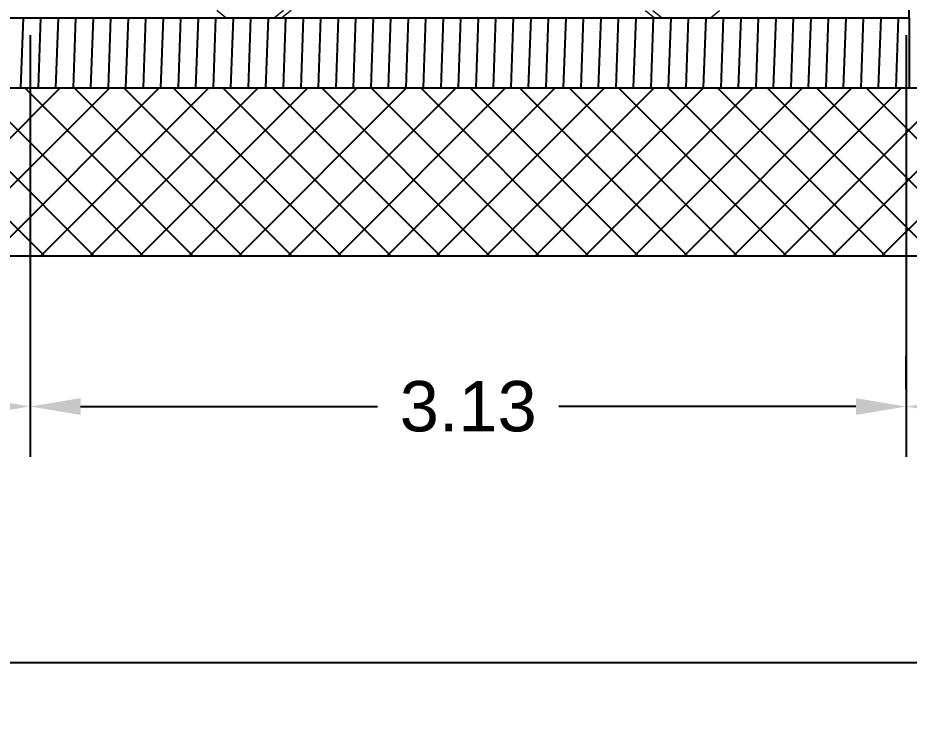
# Model space of a CAD drawing. Header units: metres. Extents: x 668617 to 675126, y 2286318 to 2293677.
# Drawn here: x 672279.919 to 672283.104, y 2287820.062 to 2287822.547 of the extents above; entities that cross this region are included whole.
import ezdxf

# ---------------------------------------------------------------- set-up
doc = ezdxf.new("R2010")
doc.units = ezdxf.units.M
doc.header["$MEASUREMENT"] = 0
doc.layers.add('29-AMBIENTACION', color=252, linetype='Continuous', lineweight=0)
doc.layers.add('DMTG_SECCIONES_VIALES', color=250, linetype='Continuous')
doc.styles.get("Standard").update_dxf_attribs({"font": 'arial.ttf'})
doc.dimstyles.get("Standard").update_dxf_attribs({"dimtxt": 0.18, "dimasz": 0.18, "dimexe": 0.18, "dimexo": 0.0625, "dimgap": 0.09, "dimtad": 0, "dimtih": 1, "dimtoh": 1, "dimdec": 4, "dimzin": 0, "dimdsep": 46, "dimtxsty": 'Standard', "dimcen": 0.09, "dimadec": 0, "dimazin": 0, "dimtfac": 1, "dimtdec": 4, "dimtofl": 0, "dimtmove": 0, "dimatfit": 3, "dimfxl": 1, "dimtolj": 1, "dimtzin": 0, "dimarcsym": 0})

# ---------------------------------------------------------------- blocks, each defined once
blk = doc.blocks.new('*D410')
at = {"layer": 'Defpoints', "color": 0, "transparency": 16777216}
for p in [(672276.8335, 2287822.5467), (672279.9635, 2287822.5467), (672279.9635, 2287821.1582)]:
    blk.add_point(p, dxfattribs=at)
at = {"layer": 'DMTG_SECCIONES_VIALES', "color": 0, "lineweight": -2, "transparency": 16777216}
for p, q in [((672276.8335, 2287822.4842), (672276.8335, 2287820.9782)), ((672279.9635, 2287822.4842), (672279.9635, 2287820.9782)), ((672277.0135, 2287821.1582), (672278.0748, 2287821.1582)), ((672279.7835, 2287821.1582), (672278.7223, 2287821.1582))]:
    blk.add_line(p, q, dxfattribs=at)
at = {"layer": 'DMTG_SECCIONES_VIALES', "color": 0, "transparency": 16777216}
for points in [[(672277.0135, 2287821.1882), (672277.0135, 2287821.1282), (672276.8335, 2287821.1582)], [(672279.7835, 2287821.1882), (672279.7835, 2287821.1282), (672279.9635, 2287821.1582)]]:
    blk.add_solid(points, dxfattribs=at)
at = {"layer": 'DMTG_SECCIONES_VIALES', "color": 0, "transparency": 16777216, "insert": (672278.3985, 2287821.1582), "char_height": 0.18, "attachment_point": 5}
blk.add_mtext('\\A1;3.13', dxfattribs=at)
blk = doc.blocks.new('*D411')
at = {"layer": 'Defpoints', "color": 0, "transparency": 16777216}
for p in [(672279.9635, 2287822.5467), (672283.0935, 2287822.5467), (672283.0935, 2287821.1577)]:
    blk.add_point(p, dxfattribs=at)
at = {"layer": 'DMTG_SECCIONES_VIALES', "color": 0, "lineweight": -2, "transparency": 16777216}
for p, q in [((672279.9635, 2287822.4842), (672279.9635, 2287820.9777)), ((672283.0935, 2287822.4842), (672283.0935, 2287820.9777)), ((672280.1435, 2287821.1577), (672281.2048, 2287821.1577)), ((672282.9135, 2287821.1577), (672281.8523, 2287821.1577))]:
    blk.add_line(p, q, dxfattribs=at)
at = {"layer": 'DMTG_SECCIONES_VIALES', "color": 0, "transparency": 16777216}
for points in [[(672280.1435, 2287821.1877), (672280.1435, 2287821.1277), (672279.9635, 2287821.1577)], [(672282.9135, 2287821.1877), (672282.9135, 2287821.1277), (672283.0935, 2287821.1577)]]:
    blk.add_solid(points, dxfattribs=at)
at = {"layer": 'DMTG_SECCIONES_VIALES', "color": 0, "transparency": 16777216, "insert": (672281.5285, 2287821.1577), "char_height": 0.18, "attachment_point": 5}
blk.add_mtext('\\A1;3.13', dxfattribs=at)
blk = doc.blocks.new('A$C1159671A')
at = {"layer": '29-AMBIENTACION'}
for p, q in [((0.0707, 0), (0.0382, 0.0258)), ((0.2762, 0.0258), (0.2437, 0)), ((0.3032, 0.0258), (0.2707, 0)), ((1.5692, 0.0258), (1.6016, 0)), ((1.5962, 0.0258), (1.6286, 0)), ((1.8017, 0), (1.8341, 0.0258)), ((0.2437, 0), (0.0707, 0)), ((0.2707, 0), (0.2437, 0)), ((1.6016, 0), (1.6286, 0)), ((1.6286, 0), (1.8017, 0))]:
    blk.add_line(p, q, dxfattribs=at)
blk = doc.blocks.new('*D404')
at = {"layer": 'Defpoints', "color": 0, "transparency": 16777216}
for p in [(672283.0935, 2287821.1577), (672286.98, 2287821.1577), (672286.98, 2287821.1577)]:
    blk.add_point(p, dxfattribs=at)
at = {"layer": 'DMTG_SECCIONES_VIALES', "color": 0, "lineweight": -2, "transparency": 16777216}
for p, q in [((672283.0935, 2287821.2202), (672283.0935, 2287821.3377)), ((672286.98, 2287821.2202), (672286.98, 2287821.3377)), ((672283.2735, 2287821.1577), (672284.3391, 2287821.1577)), ((672286.8, 2287821.1577), (672285.7344, 2287821.1577))]:
    blk.add_line(p, q, dxfattribs=at)
at = {"layer": 'DMTG_SECCIONES_VIALES', "color": 0, "transparency": 16777216}
for points in [[(672283.2735, 2287821.1877), (672283.2735, 2287821.1277), (672283.0935, 2287821.1577)], [(672286.8, 2287821.1877), (672286.8, 2287821.1277), (672286.98, 2287821.1577)]]:
    blk.add_solid(points, dxfattribs=at)
at = {"layer": 'DMTG_SECCIONES_VIALES', "color": 0, "transparency": 16777216, "insert": (672285.0368, 2287821.1577), "char_height": 0.18, "attachment_point": 5}
blk.add_mtext('\\A1;VARIABLE', dxfattribs=at)
blk = doc.blocks.new('_ArchTick')
at = {"color": 0, "linetype": 'ByBlock', "const_width": 0.15}
blk.add_lwpolyline([(-0.5, -0.5), (0.5, 0.5)], dxfattribs=at)
blk = doc.blocks.new('*D402')
at = {"layer": 'Defpoints', "color": 0, "transparency": 16777216}
for p in [(672246.3035, 2287822.7967), (672286.8035, 2287822.7967), (672286.8035, 2287820.242)]:
    blk.add_point(p, dxfattribs=at)
at = {"layer": 'DMTG_SECCIONES_VIALES', "color": 0, "lineweight": -2, "transparency": 16777216}
for p, q in [((672246.3035, 2287822.7342), (672246.3035, 2287820.062)), ((672286.8035, 2287822.7342), (672286.8035, 2287820.062)), ((672246.3035, 2287820.242), (672266.1565, 2287820.242)), ((672286.8035, 2287820.242), (672266.9506, 2287820.242))]:
    blk.add_line(p, q, dxfattribs=at)
at = {"layer": 'DMTG_SECCIONES_VIALES', "color": 0, "lineweight": -2, "transparency": 16777216, "xscale": 0.18, "yscale": 0.18, "zscale": 0.18, "rotation": 180}
blk.add_blockref('_ArchTick', (672246.3035, 2287820.242), dxfattribs=at)
at = {"layer": 'DMTG_SECCIONES_VIALES', "color": 0, "lineweight": -2, "transparency": 16777216, "xscale": 0.18, "yscale": 0.18, "zscale": 0.18}
blk.add_blockref('_ArchTick', (672286.8035, 2287820.242), dxfattribs=at)
at = {"layer": 'DMTG_SECCIONES_VIALES', "color": 0, "transparency": 16777216, "insert": (672266.5535, 2287820.242), "char_height": 0.18, "attachment_point": 5}
blk.add_mtext('\\A1;40.50', dxfattribs=at)

msp = doc.modelspace()

# ---------------------------------------------------------------- hatches: boundary and pattern name
at = {"layer": 'DMTG_SECCIONES_VIALES', "true_color": 0x000000}
h = msp.add_hatch(dxfattribs=at)
h.set_pattern_fill('ANSI31', color=18, scale=0.5, angle=43)
h.set_pattern_definition([(88, (671855.920446, 2287752.40659), (-0.062461927, 0.0021812185), [])])
h.paths.add_polyline_path([(672250.00355, 2287822.54673), (672250.00355, 2287822.29673), (672259.70355, 2287822.29673), (672259.70355, 2287822.54673)])
h.paths.add_polyline_path([(672283.10355, 2287822.29673), (672283.10355, 2287822.54673), (672273.70355, 2287822.54673), (672273.70355, 2287822.29673)])

# ---------------------------------------------------------------- linework, layer by layer
at = {"layer": 'DMTG_SECCIONES_VIALES'}
for p, q in [((672283.10355, 2287822.54673), (672283.10355, 2287822.79673)), ((672273.70355, 2287822.54673), (672283.10355, 2287822.54673)), ((672273.45355, 2287822.29673), (672283.35355, 2287822.29673)), ((672272.85355, 2287821.69673), (672283.95355, 2287821.69673))]:
    msp.add_line(p, q, dxfattribs=at)
at = {"layer": 'DMTG_SECCIONES_VIALES', "color": 252, "linetype": 'Continuous', "true_color": 0x939598}
for p, q in [((672282.82984, 2287821.69673), (672283.67984, 2287822.54673)), ((672283.00662, 2287821.69673), (672283.85662, 2287822.54673)), ((672280.01406, 2287821.69673), (672279.41406, 2287822.29673)), ((672279.47108, 2287821.69673), (672280.07108, 2287822.29673)), ((672280.19084, 2287821.69673), (672279.59084, 2287822.29673)), ((672279.64786, 2287821.69673), (672280.24786, 2287822.29673)), ((672280.36761, 2287821.69673), (672279.76761, 2287822.29673)), ((672279.82464, 2287821.69673), (672280.42464, 2287822.29673)), ((672280.54439, 2287821.69673), (672279.94439, 2287822.29673)), ((672280.00142, 2287821.69673), (672280.60142, 2287822.29673)), ((672280.72117, 2287821.69673), (672280.12117, 2287822.29673)), ((672280.17819, 2287821.69673), (672280.77819, 2287822.29673)), ((672280.89794, 2287821.69673), (672280.29794, 2287822.29673)), ((672280.35497, 2287821.69673), (672280.95497, 2287822.29673)), ((672281.07472, 2287821.69673), (672280.47472, 2287822.29673)), ((672280.53175, 2287821.69673), (672281.13175, 2287822.29673)), ((672281.2515, 2287821.69673), (672280.6515, 2287822.29673)), ((672280.70852, 2287821.69673), (672281.30852, 2287822.29673)), ((672281.42827, 2287821.69673), (672280.82827, 2287822.29673)), ((672280.8853, 2287821.69673), (672281.4853, 2287822.29673)), ((672281.60505, 2287821.69673), (672281.00505, 2287822.29673)), ((672281.06208, 2287821.69673), (672281.66208, 2287822.29673)), ((672281.78183, 2287821.69673), (672281.18183, 2287822.29673)), ((672281.23885, 2287821.69673), (672281.83885, 2287822.29673)), ((672281.9586, 2287821.69673), (672281.3586, 2287822.29673)), ((672281.41563, 2287821.69673), (672282.01563, 2287822.29673)), ((672282.13538, 2287821.69673), (672281.53538, 2287822.29673)), ((672281.59241, 2287821.69673), (672282.19241, 2287822.29673)), ((672282.31216, 2287821.69673), (672281.71216, 2287822.29673)), ((672281.76918, 2287821.69673), (672282.36918, 2287822.29673)), ((672282.48893, 2287821.69673), (672281.88893, 2287822.29673)), ((672281.94596, 2287821.69673), (672282.54596, 2287822.29673)), ((672282.66571, 2287821.69673), (672282.06571, 2287822.29673)), ((672282.12274, 2287821.69673), (672282.72274, 2287822.29673)), ((672282.84249, 2287821.69673), (672282.24249, 2287822.29673)), ((672282.29951, 2287821.69673), (672282.89951, 2287822.29673)), ((672283.01926, 2287821.69673), (672282.41926, 2287822.29673)), ((672282.47629, 2287821.69673), (672283.07629, 2287822.29673)), ((672283.19604, 2287821.69673), (672282.59604, 2287822.29673)), ((672282.65307, 2287821.69673), (672283.25307, 2287822.29673)), ((672283.37282, 2287821.69673), (672282.77282, 2287822.29673)), ((672283.54959, 2287821.69673), (672282.94959, 2287822.29673))]:
    msp.add_line(p, q, dxfattribs=at)
at = {"layer": 'DMTG_SECCIONES_VIALES'}
msp.add_lwpolyline([(672283.10355, 2287822.54673), (672283.10355, 2287822.29673)], dxfattribs=at)

# ---------------------------------------------------------------- block references
msp.add_blockref('A$C1159671A', (672280.59237, 2287822.54673), dxfattribs=at)

# ---------------------------------------------------------------- dimensions: what is measured, and where the dimension line sits
dim = msp.add_linear_dim(base=(672286.80355, 2287820.242), p1=(672246.30355, 2287822.79673), p2=(672286.80355, 2287822.79673), dimstyle='Standard', override={"dimdec": 2, "dimblk1": 'ArchTick', "dimblk2": 'ArchTick', "dimsah": 1}, dxfattribs=at)
dim.commit()
dim.dimension.update_dxf_attribs({"geometry": '*D402', "text_midpoint": (672266.55355, 2287820.242)})
for base, p1, p2, picture, middle in [((672279.96355, 2287821.15823), (672276.83355, 2287822.54673), (672279.96355, 2287822.54673), '*D410', (672278.39855, 2287821.15823)), ((672283.09355, 2287821.15768), (672279.96355, 2287822.54673), (672283.09355, 2287822.54673), '*D411', (672281.52855, 2287821.15768))]:
    dim = msp.add_linear_dim(base=base, p1=p1, p2=p2, dimstyle='Standard', override={"dimdec": 2}, dxfattribs=at)
    dim.commit()
    dim.dimension.update_dxf_attribs({"geometry": picture, "text_midpoint": middle, "dimtype": 160})
dim = msp.add_linear_dim(base=(672286.97996, 2287821.15768), p1=(672283.09355, 2287821.15768), p2=(672286.97996, 2287821.15768), text='VARIABLE', dimstyle='Standard', dxfattribs=at)
dim.commit()
dim.dimension.update_dxf_attribs({"geometry": '*D404', "text_midpoint": (672285.03675, 2287821.15768)})

doc.saveas('drawing.dxf')
